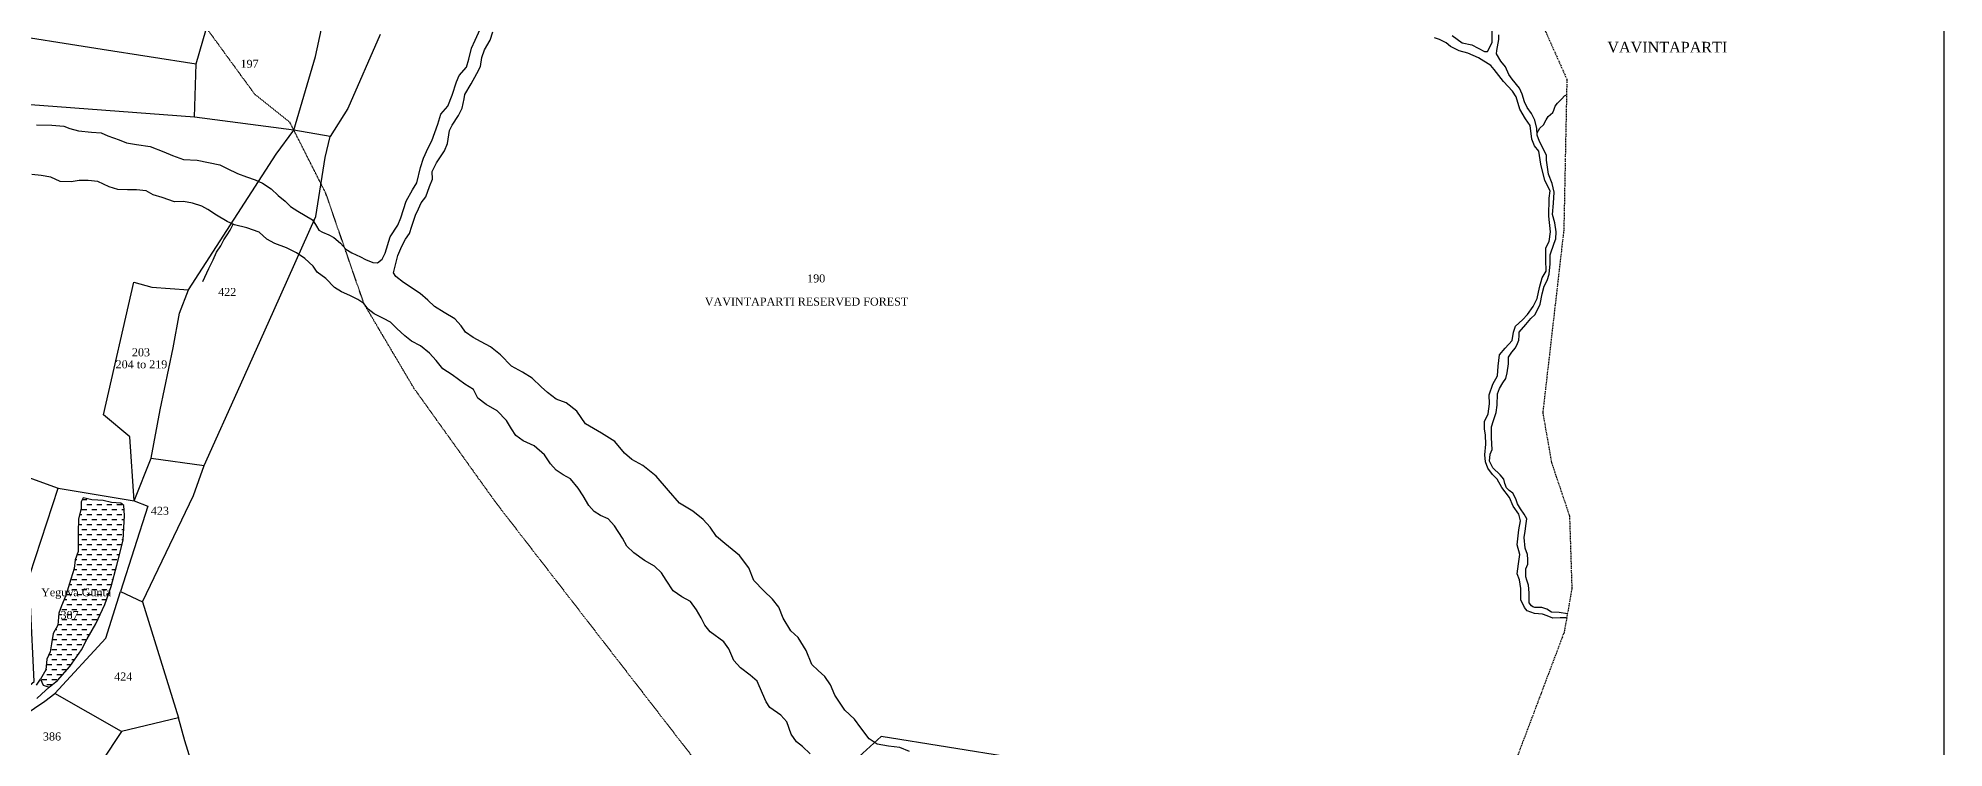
# Model space of a CAD drawing. Header units: millimetres. Extents: x 497 to 2247, y -457 to 1031.
# Drawn here: x 1532 to 2247, y 293 to 559 of the extents above; entities that cross this region are included whole.
import ezdxf

# ---------------------------------------------------------------- set-up
doc = ezdxf.new("R2010")
doc.units = ezdxf.units.MM
doc.header["$MEASUREMENT"] = 0
doc.linetypes.add('ACAD_ISO07W100', pattern=[3, 0, -3])
doc.linetypes.add('BORDER', pattern=[1.75, 0.5, -0.25, 0.5, -0.25, 0, -0.25])
doc.layers.add('FOOTPATH', color=150, linetype='ACAD_ISO07W100', lineweight=30)
doc.layers.add('VILL_BOUNDARY', color=6, linetype='BORDER', lineweight=30)
for name, color, linetype in [('NALA', 4, 'Continuous'), ('SURVEY_BND', 7, 'Continuous'), ('SURVEY_NO', 7, 'Continuous'), ('WATER_BODY', 4, 'Continuous')]:
    doc.layers.add(name, color=color, linetype=linetype)
doc.styles.get("Standard").update_dxf_attribs({"font": 'TIMES.TTF'})

msp = doc.modelspace()

# ---------------------------------------------------------------- hatches: boundary and pattern name
at = {"layer": 'WATER_BODY'}
h = msp.add_hatch(dxfattribs=at)
h.set_pattern_fill('DASH', color=256, scale=15, style=0)
h.paths.add_polyline_path([(1554.07, 339.63), (1557.38, 346.91), (1559.73, 353.58), (1561.88, 361.54), (1564.32, 371), (1564.79, 380.23), (1564.56, 384), (1563.4, 384.83), (1559.94, 385.07), (1556.79, 385.83), (1554.76, 385.99), (1552.49, 386.07), (1550.38, 386.54), (1549.3, 386.86), (1548.51, 385.35), (1548.47, 383), (1547.58, 378.85), (1547.38, 374.03), (1547.38, 366.71), (1546.26, 363.54), (1545.9, 360.32), (1544.59, 356.34), (1542.72, 350.27), (1541.2, 346.33), (1540.16, 343.57), (1539.81, 339.11), (1537.97, 335.97), (1537.42, 332.15), (1536.94, 329.14), (1535.62, 326.4), (1535.26, 322.3), (1533.31, 318.9), (1534.22, 316.67), (1536.55, 315.82), (1539.6, 318.38), (1544.26, 323.56), (1548.61, 329.82), (1550.8, 334.04)])
h.paths.add_polyline_path([(1532.51, 348.01), (1560.19, 348.01), (1560.19, 353.94), (1532.51, 353.94)], flags=9)
h.paths.add_polyline_path([(1540.02, 340.57), (1548.19, 340.57), (1548.19, 345.15), (1540.02, 345.15)], flags=24)

# ---------------------------------------------------------------- linework, layer by layer
msp.add_lwpolyline([(496.74, 1031.15), (2246.96, 1031.15), (2246.96, -456.9), (496.74, -456.9)], close=True)
at = {"layer": 'FOOTPATH', "ltscale": 0.002}
msp.add_lwpolyline([(1779.62, 287.36), (1704.07, 384.99), (1673.28, 427.96), (1654.55, 459.64), (1640.24, 501.03), (1626.83, 527.48), (1613.75, 537.93), (1594.46, 564.38)], dxfattribs=at)
at = {"layer": 'NALA'}
for points in [[(2062.61, 560.19), (2066.36, 557.38), (2069.9, 556.66), (2074.71, 554.19), (2075.83, 554.19), (2077.56, 557.47), (2077.56, 559.02), (2077.56, 565.14)], [(1531.77, 526.62), (1537.46, 526.58), (1542.01, 526.13), (1544.3, 525.25), (1547.46, 524.41), (1552.36, 523.89), (1555.96, 523.65), (1558.52, 522.55), (1562.75, 521.07), (1565.55, 519.93), (1569.31, 519.3), (1574.34, 518.56), (1579.53, 516.51), (1582.79, 515.14), (1586.84, 513.6), (1592.03, 513.37), (1600.46, 511.68), (1603.2, 510.26), (1607.14, 508.38), (1610.57, 507.18), (1613.71, 505.98), (1616.56, 504.84), (1619.76, 502.67), (1622.33, 500.22), (1624.95, 498.06), (1627.01, 496), (1629.81, 494.24), (1635.23, 491.02), (1635.77, 490.3), (1636.76, 488.67), (1637.58, 487.18), (1639.03, 486.45), (1641.42, 485.46), (1643.32, 484.38), (1645.72, 482.34), (1647.71, 480.08), (1650.02, 478.68), (1653.23, 477.19), (1655.13, 476.2), (1657.89, 475.11), (1659.65, 474.93), (1661.37, 476.33), (1662.55, 478.55), (1664.38, 484.68), (1667.21, 489.01), (1668.32, 491.83), (1670.33, 498.08), (1672.81, 502.29), (1674.38, 504.93), (1675.71, 510.7), (1676.9, 514.11), (1678.64, 518.08), (1680.03, 520.7), (1682.22, 526.88), (1683.41, 530.64), (1685.98, 533.66), (1687.57, 537.82), (1689.26, 542.78), (1690.21, 545.14), (1692.98, 548.31), (1693.83, 551.24), (1694.82, 555.44), (1696.21, 558.42), (1698.79, 563.89)], [(1859.14, 291.74), (1855.47, 293.31), (1851.22, 293.8), (1847.03, 294.47), (1843.93, 296.45), (1840.84, 300.65), (1838.49, 303.83), (1834.81, 307.29), (1831.13, 312.85), (1829.44, 316.73), (1827.3, 319.82), (1824.82, 322.13), (1822.43, 324.31), (1820.4, 329.66), (1817.31, 334.44), (1814.67, 337.03), (1811.69, 341.75), (1810.12, 345.83), (1807.73, 348.84), (1804.51, 351.98), (1800.75, 355.84), (1798.85, 360.62), (1795.38, 365.24), (1789.87, 369.76), (1786.78, 372.36), (1784.42, 375.82), (1781.7, 378.75), (1777.86, 381.84), (1772.82, 384.88), (1768.77, 389.54), (1764.15, 394.94), (1759.18, 398.92), (1755.05, 401.19), (1752.21, 403.58), (1748.57, 407.91), (1743.62, 411.08), (1737.63, 414.52), (1734.42, 419.27), (1730.41, 422.48), (1726.64, 423.87), (1723.34, 426.34), (1720.95, 428.44), (1717.6, 431.74), (1714.06, 433.97), (1709.93, 436.23), (1705.75, 440.46), (1701.95, 443.39), (1698.45, 445.33), (1695.52, 446.94), (1692.63, 448.96), (1691.06, 451.35), (1688.65, 453.89), (1684.61, 456.28), (1680.98, 458.59), (1678.46, 460.98), (1675.61, 463.37), (1669.32, 467.56), (1666.51, 469.83), (1665.64, 471.15), (1667.26, 477.63), (1668.78, 481.22), (1670.19, 483.81), (1671.68, 485.89), (1672.46, 488.61), (1673.9, 492.78), (1675.06, 495.17), (1675.97, 497.42), (1677.71, 499.61), (1679.11, 503.56), (1680.23, 506.24), (1680.18, 509.13), (1681.75, 512.4), (1683.2, 514.67), (1684.73, 516.94), (1685.93, 519.68), (1686.67, 524.5), (1687.66, 526.48), (1690.02, 530.17), (1691.38, 532.85), (1692.12, 536.39), (1692.41, 538), (1694.81, 542.07), (1696.91, 545.86), (1698.23, 548.46), (1698.69, 551.92), (1699.76, 554.76), (1701.87, 558.45), (1702.86, 561.5)], [(2105.51, 341.8), (2103.08, 341.83), (2100.29, 341.67), (2098.17, 342.57), (2096.4, 343.24), (2093.51, 343.53), (2090.71, 344.46), (2089.75, 345.74), (2088.36, 348.59), (2088.33, 352.83), (2087.82, 356.1), (2087, 358.4), (2087.41, 362.14), (2087.98, 365.63), (2087, 369.28), (2087.52, 374.81), (2088.24, 378.19), (2087.52, 380.71), (2085.41, 383.73), (2084.08, 386.97), (2081.2, 390.66), (2079.5, 393.82), (2077.7, 395.52), (2076.01, 397.93), (2075.14, 400.34), (2074.78, 402.96), (2075.19, 406.99), (2075.14, 410.32), (2074.72, 412.73), (2074.72, 415.45), (2076.06, 418.35), (2076.63, 422.04), (2076.42, 425.43), (2077.81, 429.48), (2079.61, 432.54), (2079.87, 436.13), (2080.38, 440.39), (2082.49, 442.91), (2085.06, 445.75), (2085.63, 448.98), (2086.35, 451.19), (2088.97, 453.5), (2090.87, 455.5), (2092.92, 458.55), (2094.46, 461.53), (2095.34, 465.63), (2096.36, 469.28), (2097.81, 471.82), (2097.7, 476.03), (2097.7, 480.55), (2098.99, 482.97), (2099.45, 486.51), (2098.78, 492.46), (2098.94, 499.17), (2099.3, 501.89), (2097.35, 505.79), (2095.86, 511.85), (2095.02, 516.77), (2093.48, 518.82), (2092.45, 521.28), (2091.84, 526.36), (2090.04, 528.88), (2087.93, 532.47), (2086.54, 537.11), (2085.15, 539.32), (2081.82, 542.86), (2078.27, 547.43), (2077.14, 548.87), (2072.5, 551.83), (2068.5, 553.57), (2065.16, 554.34), (2061.97, 556.04), (2060.38, 557.37), (2057.81, 558.65), (2055.91, 559.22)], [(2105.8, 343.41), (2102.65, 343.87), (2099.82, 344.04), (2098.08, 345.09), (2096.25, 345.69), (2094.69, 345.69), (2093.54, 345.69), (2092.85, 345.92), (2092.32, 346.33), (2091.45, 347.48), (2091.45, 348.69), (2091.45, 350), (2091.45, 351.21), (2091.2, 354.16), (2090.53, 355.97), (2090.17, 357.21), (2090.17, 358.86), (2090.17, 360.16), (2090.92, 362), (2090.95, 363.67), (2090.83, 365.62), (2089.91, 367.95), (2089.64, 371.94), (2089.92, 374.39), (2090.33, 377.16), (2090.58, 378.93), (2089.55, 380.74), (2088.17, 382.67), (2087.14, 384.53), (2086.48, 386.5), (2085.27, 388.59), (2083.91, 389.58), (2082.96, 390.53), (2082.33, 392.18), (2082, 393.79), (2080.57, 395.44), (2077.82, 398.12), (2076.6, 400.6), (2076.82, 403.16), (2077.52, 404.96), (2077.3, 409.36), (2077.3, 413.45), (2078.03, 415.83), (2079.06, 418.84), (2079.43, 421.62), (2079.54, 425.76), (2080.35, 427.88), (2081.56, 429.94), (2082.7, 431.58), (2083.21, 433.71), (2083.65, 437.08), (2083.72, 439.61), (2084.97, 441.5), (2086.37, 443.04), (2087.07, 444.65), (2087.54, 445.93), (2087.73, 447.73), (2087.76, 448.94), (2090.19, 451.77), (2092.13, 454.01), (2093.67, 455.55), (2095.54, 459.43), (2096.32, 463.31), (2097.09, 466.16), (2098.26, 468.25), (2099, 470.65), (2099.33, 474.53), (2099.37, 477.98), (2100.8, 482.3), (2101.42, 483.95), (2101.61, 486.59), (2101.09, 489.96), (2100.25, 493), (2100.54, 497.32), (2100.8, 501.45), (2100.07, 504.71), (2098.71, 508.19), (2098.01, 513.38), (2097.97, 515.11), (2096.76, 517.78), (2095.3, 520.35), (2094.45, 522.84), (2094.38, 525.32), (2093.57, 528.36), (2092.36, 530.93), (2090.75, 533.09), (2089.72, 535.33), (2088.84, 538.11), (2087.84, 540.44), (2085.02, 543.81), (2083.84, 545.5), (2082.52, 548.43), (2080.83, 550.56), (2079.24, 553.22), (2079.28, 554.5), (2080.12, 558.61), (2080.05, 560.4)], [(2094.43, 523.6), (2095.46, 525.35), (2096.89, 526.64), (2097.86, 528.49), (2098.6, 529.72), (2100.29, 531.29), (2100.75, 532.16), (2101.17, 533.68), (2102.14, 534.72), (2103.66, 536.4), (2104.7, 537.53), (2105.46, 537.95)], [(1821.8, 290.87), (1819, 293.67), (1816.69, 295.34), (1814.77, 298.19), (1813.1, 302.85), (1810.82, 305.4), (1806.69, 308.3), (1805.37, 310.41), (1803.99, 313.55), (1801.97, 318.12), (1799.41, 320.36), (1795.72, 323.16), (1793.27, 325.86), (1791.4, 330.23), (1789.43, 332.89), (1784.4, 336.59), (1782.39, 339.1), (1780.96, 341.89), (1779.19, 344.89), (1777.03, 347.94), (1773.68, 349.75), (1770.54, 352.01), (1767.91, 356.03), (1766.09, 358.78), (1763.54, 361.19), (1759.75, 363.4), (1755.72, 366.2), (1753.16, 368.66), (1751.54, 371.7), (1748.49, 376.34), (1746.08, 378.95), (1743.23, 380.27), (1740.82, 381.7), (1738.81, 384), (1736.69, 387.59), (1734.86, 390.47), (1732.05, 394), (1729.2, 395.43), (1726.59, 397.15), (1724.48, 399.55), (1722.27, 402.94), (1718.32, 406.36), (1714.24, 408.22), (1711.54, 410.19), (1709.87, 412.69), (1708, 415.79), (1704.45, 419.45), (1700.41, 421.81), (1697.22, 424.21), (1695.6, 427.45), (1692.4, 429.47), (1687.62, 432.92), (1684.18, 435.23), (1681.62, 438.33), (1679.16, 441.03), (1675.81, 443.85), (1672.32, 445.61), (1669.82, 447.58), (1666.91, 450.33), (1664.51, 452.74), (1661.92, 454.04), (1658.43, 455.86), (1656.12, 457.53), (1654.55, 459.64), (1652.28, 461.21), (1649.24, 462.64), (1646.09, 464.06), (1643.53, 465.63), (1640.28, 469.04), (1636.98, 471.45), (1635.46, 473.66), (1632.41, 476.52), (1629.31, 478.63), (1625.52, 480.5), (1621.15, 482.12), (1618.15, 483.84), (1615.25, 486.44), (1610.65, 487.99), (1606.07, 489.22), (1603.22, 490.44), (1599.24, 492.85), (1596.04, 494.86), (1593.73, 496.14), (1590.24, 497.32), (1586.95, 497.96), (1583.55, 497.81), (1578.93, 499.43), (1575.48, 500.39), (1572.88, 501.96), (1569.24, 502.25), (1565.89, 502.25), (1562.21, 502.4), (1559.06, 503.43), (1554.76, 505.45), (1551.17, 505.84), (1547.77, 505.84), (1544.77, 505.25), (1540.59, 505.35), (1537.1, 507.02), (1533.51, 507.7), (1530.02, 508)], [(1594.13, 467.87), (1596.35, 472.82), (1598.01, 476.02), (1599.3, 478.96), (1600.85, 481.24), (1602, 483.5), (1603.26, 485.44), (1604.33, 487.2), (1605.56, 489.44)], [(1531.75, 316.57), (1533.31, 318.9)], [(1536.55, 315.82), (1533.65, 313.24), (1531.93, 311.57)]]:
    msp.add_lwpolyline(points, dxfattribs=at)
at = {"layer": 'SURVEY_BND'}
for points in [[(1590.97, 529.51), (1522.9, 534.6), (1478.74, 538.61), (1474.76, 567.9), (1515.17, 561.53), (1556.45, 555.03), (1591.62, 549.49)], [(1628.28, 524.62), (1590.97, 529.51), (1591.62, 549.49), (1596.63, 566.76)], [(1660.63, 560.5), (1648.55, 532.82), (1641.94, 522.22), (1641.94, 522.22), (1628.28, 524.62), (1636.43, 552.24), (1638.62, 562.65)], [(1433.93, 507.56), (1457.16, 495.94), (1457.3, 478.1), (1459.35, 474.77), (1449.81, 444.69), (1508.83, 401.74), (1539.87, 390.41), (1568.38, 385.69), (1566.8, 409.7), (1556.95, 417.96), (1568.32, 467.63), (1574.96, 465.78), (1588.8, 464.86), (1621.67, 515.67), (1628.28, 524.62)], [(1574.75, 401.76), (1594.65, 398.99), (1608.3, 429.16), (1620.73, 457.02), (1636.49, 492.27), (1639.96, 514.38), (1641.94, 522.22)], [(1568.38, 385.69), (1574.75, 401.76), (1578.12, 419.85), (1582.99, 443.02), (1585.42, 456.04), (1588.8, 464.86)], [(1568.38, 385.69), (1573.48, 383.73), (1563.27, 351.71), (1571.56, 347.87), (1590.58, 387.77), (1594.65, 398.99)], [(1511.56, 294.84), (1498.6, 300), (1514.89, 304.65), (1530.88, 317.94), (1529.56, 346.76), (1529.22, 357.93), (1539.87, 390.41)], [(1571.56, 347.87), (1585.04, 304.34), (1563.65, 299.26), (1538.65, 313.5), (1557.77, 334.18), (1563.27, 351.71)], [(1549.13, 277.43), (1527.65, 285.19), (1511.56, 294.84), (1534.94, 310.62), (1538.65, 313.5)], [(1563.65, 299.26), (1549.13, 277.43), (1601.48, 250.28), (1587.39, 295.79), (1585.04, 304.34)], [(1898.29, 289.41), (1848.51, 297.32), (1838.88, 288.63)]]:
    msp.add_lwpolyline(points, dxfattribs=at)
at = {"layer": 'VILL_BOUNDARY'}
msp.add_lwpolyline([(2096.43, 564.27), (2105.58, 543.69), (2104.45, 487.43), (2096.55, 418.78), (2099.82, 400.03), (2106.58, 380.01), (2107.46, 352.78), (2104.58, 336.51), (2086.15, 287.64)], dxfattribs=at)
at = {"layer": 'WATER_BODY'}
msp.add_lwpolyline([(1536.55, 315.82), (1539.6, 318.38), (1544.26, 323.56), (1548.61, 329.82), (1550.8, 334.04), (1554.07, 339.63), (1557.38, 346.91), (1559.73, 353.58), (1561.88, 361.54), (1564.32, 371), (1564.79, 380.23), (1564.56, 384), (1563.4, 384.83), (1559.94, 385.07), (1556.79, 385.83), (1554.76, 385.99), (1552.49, 386.07), (1550.38, 386.54), (1549.3, 386.86), (1548.51, 385.35), (1548.47, 383), (1547.58, 378.85), (1547.38, 374.03), (1547.38, 366.71), (1546.26, 363.54), (1545.9, 360.32), (1544.59, 356.34), (1542.72, 350.27), (1541.2, 346.33), (1540.16, 343.57), (1539.81, 339.11), (1537.97, 335.97), (1537.42, 332.15), (1536.94, 329.14), (1535.62, 326.4), (1535.26, 322.3), (1533.31, 318.9), (1534.22, 316.67), (1536.55, 315.82)], dxfattribs=at)

# ---------------------------------------------------------------- texts
at = {"layer": 'SURVEY_NO'}
for s, height, p in [('VAVINTAPARTI', 4, (2120.77, 553.77)), ('197', 3, (1608.25, 548.03)), ('422', 3, (1599.88, 462.52)), ('190', 3, (1820.72, 467.58)), ('VAVINTAPARTI RESERVED FOREST', 3, (1782.35, 458.9)), ('204 to 219', 3, (1561.44, 435.38)), ('203', 3, (1567.55, 439.9)), ('423', 3, (1574.65, 380.48)), ('Yeguva Gunta', 3, (1533.5, 349.95)), ('387', 3, (1540.78, 341.4)), ('424', 3, (1560.9, 318.36)), ('386', 3, (1534.18, 295.88))]:
    msp.add_text(s, height=height, dxfattribs=at).set_placement(p)

doc.saveas('drawing.dxf')
